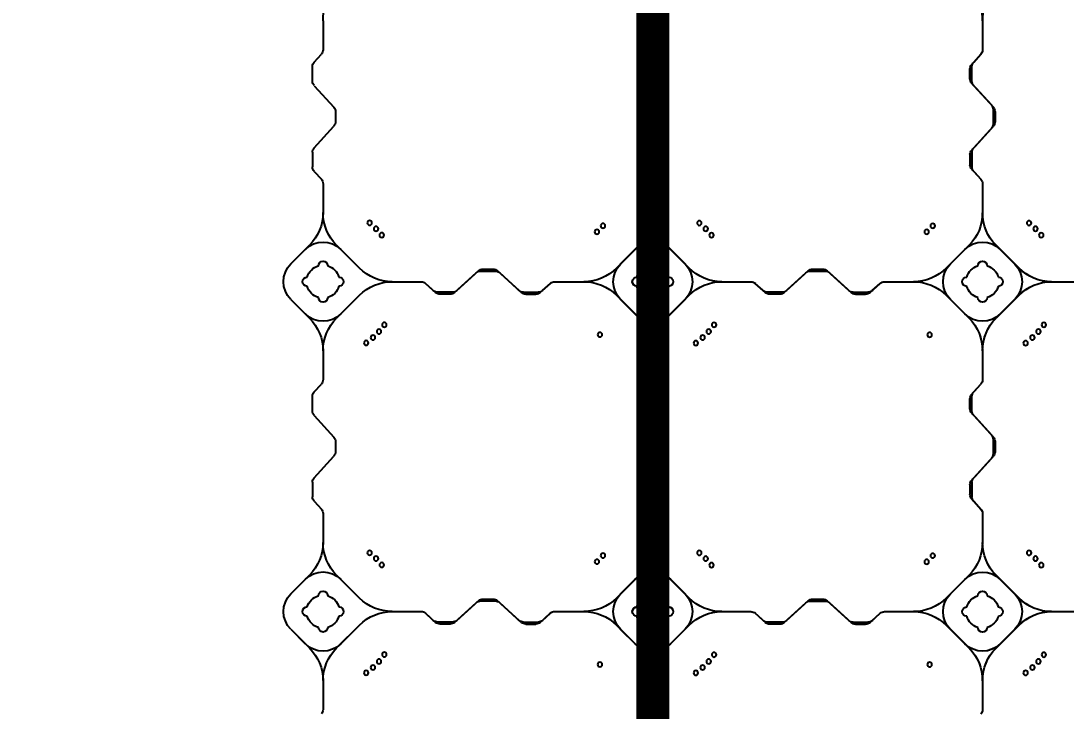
# Model space of a CAD drawing. Header units: millimetres. Extents: x -1612139 to -1260738, y 1141106 to 1536160.
# Drawn here: x -1324977 to -1323392, y 1265661 to 1266707 of the extents above; entities that cross this region are included whole.
import ezdxf

# ---------------------------------------------------------------- set-up
doc = ezdxf.new("R2010")
doc.units = ezdxf.units.MM
doc.header["$LTSCALE"] = 10
doc.layers.get('0').update_dxf_attribs({"linetype": 'CONTINUOUS'})
doc.layers.get('DEFPOINTS').update_dxf_attribs({"linetype": 'CONTINUOUS'})
doc.layers.add('W-FLOAT_BOWL浮筒', color=253, linetype='CONTINUOUS')
doc.styles.add('STANDARD_T3', font='simplex.shx', dxfattribs={"width": 0.7, "bigfont": 'gbcbig.shx'})
doc.dimstyles.new('W&&200', dxfattribs={"dimtxt": 700, "dimasz": 200, "dimexe": 500, "dimexo": 600, "dimgap": 200, "dimtad": 1, "dimdec": 0, "dimzin": 0, "dimdsep": 46, "dimtxsty": 'STANDARD_T3', "dimcen": 0.09, "dimclrd": 1, "dimclre": 1, "dimclrt": 7, "dimazin": 2, "dimtfac": 1, "dimtdec": 0, "dimtix": 1, "dimtmove": 2, "dimatfit": 3, "dimfxl": 100, "dimtolj": 1, "dimtzin": 0, "dimarcsym": 0})

# ---------------------------------------------------------------- blocks, each defined once
blk = doc.blocks.new('蓝色')
at = {"layer": 'W-FLOAT_BOWL浮筒', "color": 5}
for p, q in [((9006.3, -9894.9), (9006.3, -9851.1)), ((9506.3, -9894.9), (9506.3, -9850.9)), ((9506.3, -9894.9), (9506.3, -9851.1)), ((8957.5, -9972.8), (8985.8, -9944.5)), ((8957.5, -9972.7), (8979.4, -9950.8)), ((9061.6, -9979.1), (9026.8, -9944.4)), ((9033.2, -9950.8), (9061.5, -9979.1)), ((9451.1, -9979.1), (9485.8, -9944.4)), ((9479.5, -9950.8), (9451.2, -9979.1)), ((9457.5, -9972.8), (9485.8, -9944.5)), ((9457.5, -9972.7), (9479.4, -9950.8)), ((9561.6, -9979.1), (9526.8, -9944.4)), ((9555.2, -9972.8), (9526.8, -9944.5)), ((9533.2, -9950.8), (9555.2, -9972.7)), ((9533.2, -9950.8), (9561.5, -9979.1)), ((9177, -9983.2), (9161.8, -9997)), ((9202.5, -9983.6), (9180.2, -9983.6)), ((9199, -9980.6), (9183.7, -9980.6)), ((9205.7, -9983.2), (9238.5, -10013)), ((9307, -9983.2), (9274.2, -10013)), ((9310.2, -9983.6), (9332.5, -9983.6)), ((9313.7, -9980.6), (9329, -9980.6)), ((9335.7, -9983.2), (9350.9, -9997)), ((9110.9, -9999.6), (9155.1, -9999.6)), ((9110.9, -9999.6), (9154.9, -9999.6)), ((9173.5, -9986.2), (9161.6, -9997)), ((9209.2, -9986.2), (9242, -10016)), ((9303.5, -9986.2), (9270.7, -10016)), ((9339.2, -9986.2), (9351.1, -9997)), ((9357.6, -9999.6), (9401.6, -9999.6)), ((9357.8, -9999.6), (9401.6, -9999.6)), ((9610.9, -9999.6), (9655.1, -9999.6)), ((9610.9, -9999.6), (9654.9, -9999.6)), ((9245.2, -10015.6), (9267.5, -10015.6)), ((8979.4, -10048.4), (8957.5, -10026.5)), ((8957.5, -10026.5), (8985.8, -10054.8)), ((9026.8, -10054.9), (9061.6, -10020.1)), ((9033.2, -10048.4), (9061.5, -10020.1)), ((9248.7, -10018.6), (9264, -10018.6)), ((9485.8, -10054.9), (9451.1, -10020.1)), ((9479.5, -10048.4), (9451.2, -10020.1)), ((9479.4, -10048.4), (9457.5, -10026.5)), ((9457.5, -10026.5), (9485.8, -10054.8)), ((9526.8, -10054.9), (9561.6, -10020.1)), ((9555.2, -10026.5), (9526.8, -10054.8)), ((9533.2, -10048.4), (9561.5, -10020.1)), ((9555.2, -10026.5), (9533.2, -10048.4)), ((9006.3, -10148.2), (9006.3, -10104.2)), ((9506.3, -10148.4), (9506.3, -10104.2)), ((9506.3, -10148.2), (9506.3, -10104.2)), ((8992.9, -10166.8), (9003.7, -10154.9)), ((9489.9, -10170.3), (9503.7, -10155.1)), ((9492.9, -10166.8), (9503.7, -10154.9)), ((8990.3, -10195.8), (8990.3, -10173.5)), ((9490.3, -10195.8), (9490.3, -10173.5)), ((9487.3, -10192.3), (9487.3, -10177)), ((8992.9, -10202.5), (9022.7, -10235.3)), ((9489.9, -10199), (9519.7, -10231.8)), ((9492.9, -10202.5), (9522.7, -10235.3)), ((9025.3, -10257.3), (9025.3, -10242)), ((9522.3, -10260.8), (9522.3, -10238.5)), ((9525.3, -10257.3), (9525.3, -10242)), ((8992.9, -10296.8), (9022.7, -10264)), ((9489.9, -10300.3), (9519.7, -10267.5)), ((9492.9, -10296.8), (9522.7, -10264)), ((8990.3, -10303.5), (8990.3, -10325.8)), ((9487.3, -10307), (9487.3, -10322.3)), ((9490.3, -10303.5), (9490.3, -10325.8)), ((8992.9, -10332.5), (9003.7, -10344.4)), ((9489.9, -10329), (9503.7, -10344.2)), ((9492.9, -10332.5), (9503.7, -10344.4)), ((9006.3, -10394.9), (9006.3, -10351.1)), ((9506.3, -10394.9), (9506.3, -10350.9)), ((9506.3, -10394.9), (9506.3, -10351.1)), ((8957.5, -10472.8), (8985.8, -10444.5)), ((8957.5, -10472.7), (8979.4, -10450.8)), ((9061.6, -10479.1), (9026.8, -10444.4)), ((9033.2, -10450.8), (9061.5, -10479.1)), ((9451.1, -10479.1), (9485.8, -10444.4)), ((9479.5, -10450.8), (9451.2, -10479.1)), ((9457.5, -10472.8), (9485.8, -10444.5)), ((9457.5, -10472.7), (9479.4, -10450.8)), ((9561.6, -10479.1), (9526.8, -10444.4)), ((9555.2, -10472.8), (9526.8, -10444.5)), ((9533.2, -10450.8), (9555.2, -10472.7)), ((9533.2, -10450.8), (9561.5, -10479.1)), ((9173.5, -10486.2), (9161.6, -10497)), ((9177, -10483.2), (9161.8, -10497)), ((9202.5, -10483.6), (9180.2, -10483.6)), ((9199, -10480.6), (9183.7, -10480.6)), ((9205.7, -10483.2), (9238.5, -10513)), ((9209.2, -10486.2), (9242, -10516)), ((9303.5, -10486.2), (9270.7, -10516)), ((9307, -10483.2), (9274.2, -10513)), ((9310.2, -10483.6), (9332.5, -10483.6)), ((9313.7, -10480.6), (9329, -10480.6)), ((9335.7, -10483.2), (9350.9, -10497)), ((9339.2, -10486.2), (9351.1, -10497)), ((9110.9, -10499.6), (9155.1, -10499.6)), ((9110.9, -10499.6), (9154.9, -10499.6)), ((9357.6, -10499.6), (9401.6, -10499.6)), ((9357.8, -10499.6), (9401.6, -10499.6)), ((9610.9, -10499.6), (9655.1, -10499.6)), ((9610.9, -10499.6), (9654.9, -10499.6)), ((9026.8, -10554.9), (9061.6, -10520.1)), ((9033.2, -10548.4), (9061.5, -10520.1)), ((9245.2, -10515.6), (9267.5, -10515.6)), ((9248.7, -10518.6), (9264, -10518.6)), ((9485.8, -10554.9), (9451.1, -10520.1)), ((9479.5, -10548.4), (9451.2, -10520.1)), ((9526.8, -10554.9), (9561.6, -10520.1)), ((9533.2, -10548.4), (9561.5, -10520.1)), ((8979.4, -10548.4), (8957.5, -10526.5)), ((8957.5, -10526.5), (8985.8, -10554.8)), ((9479.4, -10548.4), (9457.5, -10526.5)), ((9457.5, -10526.5), (9485.8, -10554.8)), ((9555.2, -10526.5), (9526.8, -10554.8)), ((9555.2, -10526.5), (9533.2, -10548.4)), ((9006.3, -10648.2), (9006.3, -10604.2)), ((9506.3, -10648.4), (9506.3, -10604.2)), ((9506.3, -10648.2), (9506.3, -10604.2)), ((8992.9, -10666.8), (9003.7, -10654.9)), ((9489.9, -10670.3), (9503.7, -10655.1)), ((9492.9, -10666.8), (9503.7, -10654.9)), ((8990.3, -10695.8), (8990.3, -10673.5)), ((9487.3, -10692.3), (9487.3, -10677)), ((9490.3, -10695.8), (9490.3, -10673.5)), ((8992.9, -10702.5), (9022.7, -10735.3)), ((9489.9, -10699), (9519.7, -10731.8)), ((9492.9, -10702.5), (9522.7, -10735.3)), ((9025.3, -10757.3), (9025.3, -10742)), ((9522.3, -10760.8), (9522.3, -10738.5)), ((9525.3, -10757.3), (9525.3, -10742)), ((8992.9, -10796.8), (9022.7, -10764)), ((9489.9, -10800.3), (9519.7, -10767.5)), ((9492.9, -10796.8), (9522.7, -10764)), ((8990.3, -10803.5), (8990.3, -10825.8)), ((9487.3, -10807), (9487.3, -10822.3)), ((9490.3, -10803.5), (9490.3, -10825.8)), ((8992.9, -10832.5), (9003.7, -10844.4)), ((9489.9, -10829), (9503.7, -10844.2)), ((9492.9, -10832.5), (9503.7, -10844.4)), ((9006.3, -10894.9), (9006.3, -10851.1)), ((9506.3, -10894.9), (9506.3, -10850.9)), ((9506.3, -10894.9), (9506.3, -10851.1))]:
    blk.add_line(p, q, dxfattribs=at)
for centre in [(9071.6, -9906.7), (9571.6, -9906.7), (9081.9, -9914.9), (9091.1, -9924.1), (9426, -9919.3), (9581.9, -9914.9), (9591.1, -9924.1), (9099.2, -9934.3), (9599.2, -9934.3), (9086.6, -10079.9), (9095.3, -10070.2), (9421.6, -10075.2), (9586.6, -10079.9), (9595.3, -10070.2), (9076.9, -10088.6), (9430.8, -10084.4), (9576.9, -10088.6), (9071.6, -10406.7), (9081.9, -10414.9), (9571.6, -10406.7), (9581.9, -10414.9), (9091.1, -10424.1), (9426, -10419.3), (9591.1, -10424.1), (9099.2, -10434.3), (9599.2, -10434.3), (9095.3, -10570.2), (9595.3, -10570.2), (9076.9, -10588.6), (9086.6, -10579.9), (9421.6, -10575.2), (9430.8, -10584.4), (9576.9, -10588.6), (9586.6, -10579.9)]:
    blk.add_circle(centre, 3.5, dxfattribs=at)
for centre, radius, start, end in [((8996.3, -9851.1), 10, 0, 42.2737), ((9496.3, -9850.9), 10, 0, 42.2737), ((9496.3, -9851.1), 10, 0, 42.2737), ((8936.3, -9895), 70, 315, 0), ((9076.3, -9894.9), 70, 180, 225), ((9436.3, -9894.9), 70, 315, 0), ((9436.3, -9895), 70, 315, 0), ((9576.3, -9894.9), 70, 180, 225), ((9576.3, -9895), 70, 180, 225), ((9006.3, -9977.7), 38, 45, 135), ((9506.3, -9977.7), 38, 45, 135), ((9506.4, -9977.7), 38, 45, 135), ((8984.4, -9999.6), 38, 135, 225), ((8984.4, -9999.7), 38, 135, 225), ((9006.3, -9999.6), 25, 106.2602, 163.7398), ((9006.3, -9999.6), 25, 106.2602, 163.7398), ((9006.3, -9975.6), 7, 0, 180), ((9006.3, -9975.6), 7, 0, 180), ((9006.3, -9999.6), 25, 16.2602, 73.7398), ((9006.3, -9999.6), 25, 16.2602, 73.7398), ((9111, -9929.6), 70, 225, 270), ((9111.1, -9929.6), 70, 225, 270), ((9180.2, -9993.6), 10, 90, 132.2737), ((9183.7, -9990.6), 10, 90, 132.2737), ((9199, -9990.6), 10, 47.7263, 90), ((9202.5, -9993.6), 10, 47.7263, 90), ((9310.2, -9993.6), 10, 90, 132.2737), ((9313.7, -9990.6), 10, 90, 132.2737), ((9329, -9990.6), 10, 47.7263, 90), ((9332.5, -9993.6), 10, 47.7263, 90), ((9401.6, -9929.6), 70, 270, 315), ((9401.7, -9929.6), 70, 270, 315), ((9484.4, -9999.6), 38, 135, 225), ((9484.4, -9999.7), 38, 135, 225), ((9506.3, -9999.6), 25, 106.2602, 163.7398), ((9506.3, -9999.6), 25, 106.2602, 163.7398), ((9506.3, -9999.6), 25, 106.2602, 163.7398), ((9506.3, -9999.6), 25, 106.2602, 163.7398), ((9506.3, -9975.6), 7, 0, 180), ((9506.3, -9975.6), 7, 0, 180), ((9506.3, -9975.6), 7, 0, 180), ((9506.3, -9975.6), 7, 0, 180), ((9506.3, -9999.6), 25, 16.2602, 73.7398), ((9506.3, -9999.6), 25, 16.2602, 73.7398), ((9506.3, -9999.6), 25, 16.2602, 73.7398), ((9506.3, -9999.6), 25, 16.2602, 73.7398), ((9528.3, -9999.6), 38, 315, 45), ((9528.3, -9999.7), 38, 315, 45), ((9611, -9929.6), 70, 225, 270), ((9611.1, -9929.6), 70, 225, 270), ((8982.3, -9999.6), 7, 90, 270), ((8982.3, -9999.6), 7, 90, 270), ((9030.3, -9999.6), 7, 270, 90), ((9030.3, -9999.6), 7, 270, 90), ((9111, -10069.6), 70, 90, 135), ((9111.1, -10069.6), 70, 90, 135), ((9154.9, -9989.6), 10, 270, 312.2737), ((9155.1, -9989.6), 10, 270, 312.2737), ((9357.6, -9989.6), 10, 227.7263, 270), ((9357.8, -9989.6), 10, 227.7263, 270), ((9401.6, -10069.6), 70, 45, 90), ((9401.7, -10069.6), 70, 45, 90), ((9482.3, -9999.6), 7, 90, 270), ((9482.3, -9999.6), 7, 90, 270), ((9482.3, -9999.6), 7, 90, 270), ((9482.3, -9999.6), 7, 90, 270), ((9530.3, -9999.6), 7, 270, 90), ((9530.3, -9999.6), 7, 270, 90), ((9530.3, -9999.6), 7, 270, 90), ((9530.3, -9999.6), 7, 270, 90), ((9611, -10069.6), 70, 90, 135), ((9611.1, -10069.6), 70, 90, 135), ((9006.3, -9999.6), 25, 196.2602, 253.7398), ((9006.3, -9999.6), 25, 196.2602, 253.7398), ((9006.3, -9999.6), 25, 286.2602, 343.7398), ((9006.3, -9999.6), 25, 286.2602, 343.7398), ((9245.2, -10005.6), 10, 227.7263, 270), ((9267.5, -10005.6), 10, 270, 312.2737), ((9506.3, -9999.6), 25, 196.2602, 253.7398), ((9506.3, -9999.6), 25, 196.2602, 253.7398), ((9506.3, -9999.6), 25, 196.2602, 253.7398), ((9506.3, -9999.6), 25, 196.2602, 253.7398), ((9506.3, -9999.6), 25, 286.2602, 343.7398), ((9506.3, -9999.6), 25, 286.2602, 343.7398), ((9506.3, -9999.6), 25, 286.2602, 343.7398), ((9506.3, -9999.6), 25, 286.2602, 343.7398), ((9006.3, -10023.6), 7, 180, 0), ((9006.3, -10023.6), 7, 180, 0), ((9248.7, -10008.6), 10, 227.7263, 270), ((9264, -10008.6), 10, 270, 312.2737), ((9506.3, -10023.6), 7, 180, 0), ((9506.3, -10023.6), 7, 180, 0), ((9506.3, -10023.6), 7, 180, 0), ((9506.3, -10023.6), 7, 180, 0), ((9006.3, -10021.6), 38, 225, 315), ((8936.3, -10104.3), 70, 0, 45), ((9076.3, -10104.3), 70, 135, 180), ((9506.3, -10021.6), 38, 225, 315), ((9506.4, -10021.6), 38, 225, 315), ((9436.3, -10104.3), 70, 0, 45), ((9436.3, -10104.3), 70, 0, 45), ((9576.3, -10104.3), 70, 135, 180), ((9576.3, -10104.3), 70, 135, 180), ((8996.3, -10148.2), 10, 317.7263, 0), ((9496.3, -10148.2), 10, 317.7263, 0), ((9496.3, -10148.4), 10, 317.7263, 0), ((9000.3, -10173.5), 10, 137.7263, 180), ((9497.3, -10177), 10, 137.7263, 180), ((9500.3, -10173.5), 10, 137.7263, 180), ((9000.3, -10195.8), 10, 180, 222.2737), ((9497.3, -10192.3), 10, 180, 222.2737), ((9500.3, -10195.8), 10, 180, 222.2737), ((9015.3, -10242), 10, 0, 42.2737), ((9512.3, -10238.5), 10, 0, 42.2737), ((9515.3, -10242), 10, 0, 42.2737), ((9015.3, -10257.3), 10, 317.7263, 0), ((9512.3, -10260.8), 10, 317.7263, 0), ((9515.3, -10257.3), 10, 317.7263, 0), ((9000.3, -10303.5), 10, 137.7263, 180), ((9497.3, -10307), 10, 137.7263, 180), ((9500.3, -10303.5), 10, 137.7263, 180), ((9000.3, -10325.8), 10, 180, 222.2737), ((9497.3, -10322.3), 10, 180, 222.2737), ((9500.3, -10325.8), 10, 180, 222.2737), ((8996.3, -10351.1), 10, 0, 42.2737), ((9496.3, -10350.9), 10, 0, 42.2737), ((9496.3, -10351.1), 10, 0, 42.2737), ((8936.3, -10395), 70, 315, 0), ((9076.3, -10394.9), 70, 180, 225), ((9436.3, -10394.9), 70, 315, 0), ((9436.3, -10395), 70, 315, 0), ((9576.3, -10394.9), 70, 180, 225), ((9576.3, -10395), 70, 180, 225), ((9006.3, -10477.7), 38, 45, 135), ((9506.3, -10477.7), 38, 45, 135), ((9506.4, -10477.7), 38, 45, 135), ((8984.4, -10499.6), 38, 135, 225), ((8984.4, -10499.7), 38, 135, 225), ((9006.3, -10475.6), 7, 0, 180), ((9006.3, -10475.6), 7, 0, 180), ((9484.4, -10499.6), 38, 135, 225), ((9484.4, -10499.7), 38, 135, 225), ((9506.3, -10475.6), 7, 0, 180), ((9506.3, -10475.6), 7, 0, 180), ((9506.3, -10475.6), 7, 0, 180), ((9506.3, -10475.6), 7, 0, 180), ((9528.3, -10499.6), 38, 315, 45), ((9528.3, -10499.7), 38, 315, 45), ((9006.3, -10499.6), 25, 106.2602, 163.7398), ((9006.3, -10499.6), 25, 106.2602, 163.7398), ((9006.3, -10499.6), 25, 16.2602, 73.7398), ((9006.3, -10499.6), 25, 16.2602, 73.7398), ((9111, -10429.6), 70, 225, 270), ((9111.1, -10429.6), 70, 225, 270), ((9180.2, -10493.6), 10, 90, 132.2737), ((9183.7, -10490.6), 10, 90, 132.2737), ((9199, -10490.6), 10, 47.7263, 90), ((9202.5, -10493.6), 10, 47.7263, 90), ((9310.2, -10493.6), 10, 90, 132.2737), ((9313.7, -10490.6), 10, 90, 132.2737), ((9329, -10490.6), 10, 47.7263, 90), ((9332.5, -10493.6), 10, 47.7263, 90), ((9401.6, -10429.6), 70, 270, 315), ((9401.7, -10429.6), 70, 270, 315), ((9506.3, -10499.6), 25, 106.2602, 163.7398), ((9506.3, -10499.6), 25, 106.2602, 163.7398), ((9506.3, -10499.6), 25, 106.2602, 163.7398), ((9506.3, -10499.6), 25, 106.2602, 163.7398), ((9506.3, -10499.6), 25, 16.2602, 73.7398), ((9506.3, -10499.6), 25, 16.2602, 73.7398), ((9506.3, -10499.6), 25, 16.2602, 73.7398), ((9506.3, -10499.6), 25, 16.2602, 73.7398), ((9611, -10429.6), 70, 225, 270), ((9611.1, -10429.6), 70, 225, 270), ((8982.3, -10499.6), 7, 90, 270), ((8982.3, -10499.6), 7, 90, 270), ((9006.3, -10499.6), 25, 196.2602, 253.7398), ((9006.3, -10499.6), 25, 196.2602, 253.7398), ((9006.3, -10499.6), 25, 286.2602, 343.7398), ((9006.3, -10499.6), 25, 286.2602, 343.7398), ((9030.3, -10499.6), 7, 270, 90), ((9030.3, -10499.6), 7, 270, 90), ((9111, -10569.6), 70, 90, 135), ((9111.1, -10569.6), 70, 90, 135), ((9154.9, -10489.6), 10, 270, 312.2737), ((9155.1, -10489.6), 10, 270, 312.2737), ((9357.6, -10489.6), 10, 227.7263, 270), ((9357.8, -10489.6), 10, 227.7263, 270), ((9401.6, -10569.6), 70, 45, 90), ((9401.7, -10569.6), 70, 45, 90), ((9482.3, -10499.6), 7, 90, 270), ((9482.3, -10499.6), 7, 90, 270), ((9482.3, -10499.6), 7, 90, 270), ((9482.3, -10499.6), 7, 90, 270), ((9506.3, -10499.6), 25, 196.2602, 253.7398), ((9506.3, -10499.6), 25, 196.2602, 253.7398), ((9506.3, -10499.6), 25, 196.2602, 253.7398), ((9506.3, -10499.6), 25, 196.2602, 253.7398), ((9506.3, -10499.6), 25, 286.2602, 343.7398), ((9506.3, -10499.6), 25, 286.2602, 343.7398), ((9506.3, -10499.6), 25, 286.2602, 343.7398), ((9506.3, -10499.6), 25, 286.2602, 343.7398), ((9530.3, -10499.6), 7, 270, 90), ((9530.3, -10499.6), 7, 270, 90), ((9530.3, -10499.6), 7, 270, 90), ((9530.3, -10499.6), 7, 270, 90), ((9611, -10569.6), 70, 90, 135), ((9611.1, -10569.6), 70, 90, 135), ((9245.2, -10505.6), 10, 227.7263, 270), ((9248.7, -10508.6), 10, 227.7263, 270), ((9264, -10508.6), 10, 270, 312.2737), ((9267.5, -10505.6), 10, 270, 312.2737), ((9006.3, -10523.6), 7, 180, 0), ((9006.3, -10523.6), 7, 180, 0), ((9506.3, -10523.6), 7, 180, 0), ((9506.3, -10523.6), 7, 180, 0), ((9506.3, -10523.6), 7, 180, 0), ((9506.3, -10523.6), 7, 180, 0), ((9006.3, -10521.6), 38, 225, 315), ((9506.3, -10521.6), 38, 225, 315), ((9506.4, -10521.6), 38, 225, 315), ((8936.3, -10604.3), 70, 0, 45), ((9076.3, -10604.3), 70, 135, 180), ((9436.3, -10604.3), 70, 0, 45), ((9436.3, -10604.3), 70, 0, 45), ((9576.3, -10604.3), 70, 135, 180), ((9576.3, -10604.3), 70, 135, 180), ((8996.3, -10648.2), 10, 317.7263, 0), ((9496.3, -10648.2), 10, 317.7263, 0), ((9496.3, -10648.4), 10, 317.7263, 0), ((9000.3, -10673.5), 10, 137.7263, 180), ((9497.3, -10677), 10, 137.7263, 180), ((9500.3, -10673.5), 10, 137.7263, 180), ((9000.3, -10695.8), 10, 180, 222.2737), ((9497.3, -10692.3), 10, 180, 222.2737), ((9500.3, -10695.8), 10, 180, 222.2737), ((9015.3, -10742), 10, 0, 42.2737), ((9512.3, -10738.5), 10, 0, 42.2737), ((9515.3, -10742), 10, 0, 42.2737), ((9015.3, -10757.3), 10, 317.7263, 0), ((9515.3, -10757.3), 10, 317.7263, 0), ((9512.3, -10760.8), 10, 317.7263, 0), ((9000.3, -10803.5), 10, 137.7263, 180), ((9497.3, -10807), 10, 137.7263, 180), ((9500.3, -10803.5), 10, 137.7263, 180), ((9497.3, -10822.3), 10, 180, 222.2737), ((9000.3, -10825.8), 10, 180, 222.2737), ((9500.3, -10825.8), 10, 180, 222.2737), ((8996.3, -10851.1), 10, 0, 42.2737), ((9496.3, -10850.9), 10, 0, 42.2737), ((9496.3, -10851.1), 10, 0, 42.2737), ((9076.3, -10894.9), 70, 180, 225), ((9436.3, -10894.9), 70, 315, 0), ((9576.3, -10894.9), 70, 180, 225)]:
    blk.add_arc(centre, radius, start, end, dxfattribs=at)
blk = doc.blocks.new('橙色')
at = {"layer": 'W-FLOAT_BOWL浮筒', "color": 30}
for p, q in [((9000, -9395.3), (9000, -9351.5)), ((9500, -9395.3), (9500, -9351.3)), ((8951.2, -9473.2), (8979.5, -9444.8)), ((9055.2, -9479.5), (9020.5, -9444.8)), ((9444.8, -9479.5), (9479.5, -9444.8)), ((9548.8, -9473.2), (9520.5, -9444.8)), ((8951.2, -9473.1), (8973.1, -9451.2)), ((9026.8, -9451.2), (9055.2, -9479.5)), ((9473.2, -9451.2), (9444.8, -9479.5)), ((9526.9, -9451.2), (9548.8, -9473.1)), ((9167.1, -9486.6), (9155.3, -9497.4)), ((9170.6, -9483.6), (9155.5, -9497.4)), ((9196.1, -9484), (9173.9, -9484)), ((9192.6, -9481), (9177.4, -9481)), ((9199.4, -9483.6), (9232.1, -9513.4)), ((9202.9, -9486.6), (9235.6, -9516.4)), ((9297.1, -9486.6), (9264.4, -9516.4)), ((9300.6, -9483.6), (9267.9, -9513.4)), ((9303.9, -9484), (9326.1, -9484)), ((9307.4, -9481), (9322.6, -9481)), ((9329.4, -9483.6), (9344.5, -9497.4)), ((9332.9, -9486.6), (9344.7, -9497.4)), ((9104.6, -9500), (9148.7, -9500)), ((9104.6, -9500), (9148.5, -9500)), ((9351.3, -9500), (9395.3, -9500)), ((9351.5, -9500), (9395.3, -9500)), ((9020.5, -9555.2), (9055.2, -9520.5)), ((9026.8, -9548.8), (9055.2, -9520.5)), ((9238.9, -9516), (9261.1, -9516)), ((9242.4, -9519), (9257.6, -9519)), ((9473.2, -9548.8), (9444.8, -9520.5)), ((9479.5, -9555.2), (9444.8, -9520.5)), ((8951.2, -9526.8), (8979.5, -9555.2)), ((8973.1, -9548.8), (8951.2, -9526.9)), ((9548.8, -9526.8), (9520.5, -9555.2)), ((9548.8, -9526.9), (9526.9, -9548.8)), ((9000, -9648.5), (9000, -9604.6)), ((9500, -9648.7), (9500, -9604.6)), ((8986.6, -9667.1), (8997.4, -9655.3)), ((9483.6, -9670.6), (9497.4, -9655.5)), ((8984, -9696.1), (8984, -9673.9)), ((9481, -9692.6), (9481, -9677.4)), ((8986.6, -9702.9), (9016.4, -9735.6)), ((9483.6, -9699.4), (9513.4, -9732.1)), ((9019, -9757.6), (9019, -9742.4)), ((9516, -9761.1), (9516, -9738.9)), ((8986.6, -9797.1), (9016.4, -9764.4)), ((9483.6, -9800.6), (9513.4, -9767.9)), ((8984, -9803.9), (8984, -9826.1)), ((9481, -9807.4), (9481, -9822.6)), ((8986.6, -9832.9), (8997.4, -9844.7)), ((9483.6, -9829.4), (9497.4, -9844.5)), ((9000, -9895.3), (9000, -9851.5)), ((9500, -9895.3), (9500, -9851.3)), ((8951.2, -9973.2), (8979.5, -9944.8)), ((8951.2, -9973.1), (8973.1, -9951.2)), ((9055.2, -9979.5), (9020.5, -9944.8)), ((9026.8, -9951.2), (9055.2, -9979.5)), ((9444.8, -9979.5), (9479.5, -9944.8)), ((9473.2, -9951.2), (9444.8, -9979.5)), ((9548.8, -9973.2), (9520.5, -9944.8)), ((9526.9, -9951.2), (9548.8, -9973.1)), ((9170.6, -9983.6), (9155.5, -9997.4)), ((9196.1, -9984), (9173.9, -9984)), ((9192.6, -9981), (9177.4, -9981)), ((9199.4, -9983.6), (9232.1, -10013.4)), ((9300.6, -9983.6), (9267.9, -10013.4)), ((9303.9, -9984), (9326.1, -9984)), ((9307.4, -9981), (9322.6, -9981)), ((9329.4, -9983.6), (9344.5, -9997.4)), ((9167.1, -9986.6), (9155.3, -9997.4)), ((9202.9, -9986.6), (9235.6, -10016.4)), ((9297.1, -9986.6), (9264.4, -10016.4)), ((9332.9, -9986.6), (9344.7, -9997.4)), ((9104.6, -10000), (9148.7, -10000)), ((9104.6, -10000), (9148.5, -10000)), ((9351.3, -10000), (9395.3, -10000)), ((9351.5, -10000), (9395.3, -10000)), ((8951.2, -10026.8), (8979.5, -10055.2)), ((8973.1, -10048.8), (8951.2, -10026.9)), ((9020.5, -10055.2), (9055.2, -10020.5)), ((9026.8, -10048.8), (9055.2, -10020.5)), ((9238.9, -10016), (9261.1, -10016)), ((9242.4, -10019), (9257.6, -10019)), ((9473.2, -10048.8), (9444.8, -10020.5)), ((9479.5, -10055.2), (9444.8, -10020.5)), ((9548.8, -10026.8), (9520.5, -10055.2)), ((9548.8, -10026.9), (9526.9, -10048.8)), ((9000, -10148.5), (9000, -10104.6)), ((9500, -10148.7), (9500, -10104.6)), ((8986.6, -10167.1), (8997.4, -10155.3)), ((9483.6, -10170.6), (9497.4, -10155.5)), ((8984, -10196.1), (8984, -10173.9)), ((9481, -10192.6), (9481, -10177.4)), ((8986.6, -10202.9), (9016.4, -10235.6)), ((9483.6, -10199.4), (9513.4, -10232.1)), ((9019, -10257.6), (9019, -10242.4)), ((9516, -10261.1), (9516, -10238.9)), ((8986.6, -10297.1), (9016.4, -10264.4)), ((9483.6, -10300.6), (9513.4, -10267.9)), ((8984, -10303.9), (8984, -10326.1)), ((9481, -10307.4), (9481, -10322.6)), ((9483.6, -10329.4), (9497.4, -10344.5)), ((8986.6, -10332.9), (8997.4, -10344.7)), ((9000, -10395.3), (9000, -10351.5)), ((9500, -10395.3), (9500, -10351.3))]:
    blk.add_line(p, q, dxfattribs=at)
for centre in [(9065.3, -9407.1), (9075.6, -9415.2), (9084.8, -9424.4), (9419.7, -9419.7), (9092.9, -9434.7), (9089, -9570.6), (9070.6, -9589), (9080.3, -9580.3), (9415.2, -9575.6), (9424.4, -9584.8), (9065.3, -9907.1), (9075.6, -9915.2), (9419.7, -9919.7), (9084.8, -9924.4), (9092.9, -9934.7), (9080.3, -10080.3), (9089, -10070.6), (9415.2, -10075.6), (9070.6, -10089), (9424.4, -10084.8)]:
    blk.add_circle(centre, 3.5, dxfattribs=at)
for centre, radius, start, end in [((8990, -9351.5), 10, 0, 42.2737), ((9490, -9351.3), 10, 0, 42.2737), ((8930, -9395.3), 70, 315, 0), ((9070, -9395.3), 70, 180, 225), ((9430, -9395.3), 70, 315, 0), ((9570, -9395.3), 70, 180, 225), ((9000, -9478), 38, 45, 135), ((9500, -9478), 38, 45, 135), ((8978, -9500), 38, 135, 225), ((8978, -9500), 38, 135, 225), ((9000, -9500), 25, 106.2602, 163.7398), ((9000, -9500), 25, 106.2602, 163.7398), ((9000, -9476), 7, 0, 180), ((9000, -9476), 7, 0, 180), ((9000, -9500), 25, 16.2602, 73.7398), ((9000, -9500), 25, 16.2602, 73.7398), ((9500, -9500), 25, 106.2602, 163.7398), ((9500, -9500), 25, 106.2602, 163.7398), ((9500, -9476), 7, 0, 180), ((9500, -9476), 7, 0, 180), ((9500, -9500), 25, 16.2602, 73.7398), ((9500, -9500), 25, 16.2602, 73.7398), ((9522, -9500), 38, 315, 45), ((9522, -9500), 38, 315, 45), ((9104.7, -9430), 70, 225, 270), ((9104.7, -9430), 70, 225, 270), ((9173.9, -9494), 10, 90, 132.2737), ((9177.4, -9491), 10, 90, 132.2737), ((9192.6, -9491), 10, 47.7263, 90), ((9196.1, -9494), 10, 47.7263, 90), ((9303.9, -9494), 10, 90, 132.2737), ((9307.4, -9491), 10, 90, 132.2737), ((9322.6, -9491), 10, 47.7263, 90), ((9326.1, -9494), 10, 47.7263, 90), ((9395.3, -9430), 70, 270, 315), ((9395.3, -9430), 70, 270, 315), ((8976, -9500), 7, 90, 270), ((8976, -9500), 7, 90, 270), ((9000, -9500), 25, 196.2602, 253.7398), ((9000, -9500), 25, 196.2602, 253.7398), ((9000, -9500), 25, 286.2602, 343.7398), ((9000, -9500), 25, 286.2602, 343.7398), ((9024, -9500), 7, 270, 90), ((9024, -9500), 7, 270, 90), ((9104.7, -9570), 70, 90, 135), ((9104.7, -9570), 70, 90, 135), ((9148.5, -9490), 10, 270, 312.2737), ((9148.7, -9490), 10, 270, 312.2737), ((9351.3, -9490), 10, 227.7263, 270), ((9351.5, -9490), 10, 227.7263, 270), ((9395.3, -9570), 70, 45, 90), ((9395.3, -9570), 70, 45, 90), ((9476, -9500), 7, 90, 270), ((9476, -9500), 7, 90, 270), ((9500, -9500), 25, 196.2602, 253.7398), ((9500, -9500), 25, 196.2602, 253.7398), ((9500, -9500), 25, 286.2602, 343.7398), ((9500, -9500), 25, 286.2602, 343.7398), ((9524, -9500), 7, 270, 90), ((9524, -9500), 7, 270, 90), ((9000, -9524), 7, 180, 0), ((9000, -9524), 7, 180, 0), ((9238.9, -9506), 10, 227.7263, 270), ((9242.4, -9509), 10, 227.7263, 270), ((9257.6, -9509), 10, 270, 312.2737), ((9261.1, -9506), 10, 270, 312.2737), ((9500, -9524), 7, 180, 0), ((9500, -9524), 7, 180, 0), ((9000, -9522), 38, 225, 315), ((8930, -9604.7), 70, 0, 45), ((9070, -9604.7), 70, 135, 180), ((9500, -9522), 38, 225, 315), ((9430, -9604.7), 70, 0, 45), ((9570, -9604.7), 70, 135, 180), ((8990, -9648.5), 10, 317.7263, 0), ((9490, -9648.7), 10, 317.7263, 0), ((8994, -9673.9), 10, 137.7263, 180), ((9491, -9677.4), 10, 137.7263, 180), ((8994, -9696.1), 10, 180, 222.2737), ((9491, -9692.6), 10, 180, 222.2737), ((9009, -9742.4), 10, 0, 42.2737), ((9506, -9738.9), 10, 0, 42.2737), ((9009, -9757.6), 10, 317.7263, 0), ((9506, -9761.1), 10, 317.7263, 0), ((8994, -9803.9), 10, 137.7263, 180), ((9491, -9807.4), 10, 137.7263, 180), ((9491, -9822.6), 10, 180, 222.2737), ((8994, -9826.1), 10, 180, 222.2737), ((8990, -9851.5), 10, 0, 42.2737), ((9490, -9851.3), 10, 0, 42.2737), ((8930, -9895.3), 70, 315, 0), ((9070, -9895.3), 70, 180, 225), ((9430, -9895.3), 70, 315, 0), ((9570, -9895.3), 70, 180, 225), ((9000, -9978), 38, 45, 135), ((9500, -9978), 38, 45, 135), ((8978, -10000), 38, 135, 225), ((8978, -10000), 38, 135, 225), ((9000, -10000), 25, 106.2602, 163.7398), ((9000, -10000), 25, 106.2602, 163.7398), ((9000, -9976), 7, 0, 180), ((9000, -9976), 7, 0, 180), ((9000, -10000), 25, 16.2602, 73.7398), ((9000, -10000), 25, 16.2602, 73.7398), ((9104.7, -9930), 70, 225, 270), ((9104.7, -9930), 70, 225, 270), ((9173.9, -9994), 10, 90, 132.2737), ((9177.4, -9991), 10, 90, 132.2737), ((9192.6, -9991), 10, 47.7263, 90), ((9196.1, -9994), 10, 47.7263, 90), ((9303.9, -9994), 10, 90, 132.2737), ((9307.4, -9991), 10, 90, 132.2737), ((9322.6, -9991), 10, 47.7263, 90), ((9326.1, -9994), 10, 47.7263, 90), ((9395.3, -9930), 70, 270, 315), ((9395.3, -9930), 70, 270, 315), ((9500, -10000), 25, 106.2602, 163.7398), ((9500, -10000), 25, 106.2602, 163.7398), ((9500, -9976), 7, 0, 180), ((9500, -9976), 7, 0, 180), ((9500, -10000), 25, 16.2602, 73.7398), ((9500, -10000), 25, 16.2602, 73.7398), ((9522, -10000), 38, 315, 45), ((9522, -10000), 38, 315, 45), ((8976, -10000), 7, 90, 270), ((8976, -10000), 7, 90, 270), ((9024, -10000), 7, 270, 90), ((9024, -10000), 7, 270, 90), ((9148.5, -9990), 10, 270, 312.2737), ((9148.7, -9990), 10, 270, 312.2737), ((9351.3, -9990), 10, 227.7263, 270), ((9351.5, -9990), 10, 227.7263, 270), ((9476, -10000), 7, 90, 270), ((9476, -10000), 7, 90, 270), ((9524, -10000), 7, 270, 90), ((9524, -10000), 7, 270, 90), ((9000, -10000), 25, 196.2602, 253.7398), ((9000, -10000), 25, 196.2602, 253.7398), ((9000, -10000), 25, 286.2602, 343.7398), ((9000, -10000), 25, 286.2602, 343.7398), ((9104.7, -10070), 70, 90, 135), ((9104.7, -10070), 70, 90, 135), ((9238.9, -10006), 10, 227.7263, 270), ((9261.1, -10006), 10, 270, 312.2737), ((9395.3, -10070), 70, 45, 90), ((9395.3, -10070), 70, 45, 90), ((9500, -10000), 25, 196.2602, 253.7398), ((9500, -10000), 25, 196.2602, 253.7398), ((9500, -10000), 25, 286.2602, 343.7398), ((9500, -10000), 25, 286.2602, 343.7398), ((9000, -10024), 7, 180, 0), ((9000, -10024), 7, 180, 0), ((9242.4, -10009), 10, 227.7263, 270), ((9257.6, -10009), 10, 270, 312.2737), ((9500, -10024), 7, 180, 0), ((9500, -10024), 7, 180, 0), ((9000, -10022), 38, 225, 315), ((8930, -10104.7), 70, 0, 45), ((9070, -10104.7), 70, 135, 180), ((9500, -10022), 38, 225, 315), ((9430, -10104.7), 70, 0, 45), ((9570, -10104.7), 70, 135, 180), ((8990, -10148.5), 10, 317.7263, 0), ((9490, -10148.7), 10, 317.7263, 0), ((8994, -10173.9), 10, 137.7263, 180), ((9491, -10177.4), 10, 137.7263, 180), ((8994, -10196.1), 10, 180, 222.2737), ((9491, -10192.6), 10, 180, 222.2737), ((9009, -10242.4), 10, 0, 42.2737), ((9506, -10238.9), 10, 0, 42.2737), ((9009, -10257.6), 10, 317.7263, 0), ((9506, -10261.1), 10, 317.7263, 0), ((8994, -10303.9), 10, 137.7263, 180), ((9491, -10307.4), 10, 137.7263, 180), ((8994, -10326.1), 10, 180, 222.2737), ((9491, -10322.6), 10, 180, 222.2737), ((8990, -10351.5), 10, 0, 42.2737), ((9490, -10351.3), 10, 0, 42.2737), ((9070, -10395.3), 70, 180, 225), ((9430, -10395.3), 70, 315, 0)]:
    blk.add_arc(centre, radius, start, end, dxfattribs=at)
blk = doc.blocks.new('*D193')
at = {"color": 1, "lineweight": -2, "transparency": 16777216}
for p, q in [((-1333518.8, 1269731.8), (-1333518.8, 1270331.8)), ((-1324518.8, 1269731.8), (-1324518.8, 1270331.8)), ((-1324718.8, 1269831.8), (-1333318.8, 1269831.8))]:
    blk.add_line(p, q, dxfattribs=at)
at = {"color": 1, "transparency": 16777216}
for points in [[(-1333318.8, 1269865.1), (-1333318.8, 1269798.5), (-1333518.8, 1269831.8)], [(-1324718.8, 1269865.1), (-1324718.8, 1269798.5), (-1324518.8, 1269831.8)]]:
    blk.add_solid(points, dxfattribs=at)
at = {"layer": 'DEFPOINTS', "color": 0, "transparency": 16777216}
for p in [(-1333518.8, 1269831.8), (-1324518.8, 1268311.5), (-1333518.8, 1256311.5)]:
    blk.add_point(p, dxfattribs=at)
at = {"color": 7, "transparency": 16777216, "insert": (-1329018.8, 1270381.8), "char_height": 700, "attachment_point": 5, "style": 'STANDARD_T3'}
blk.add_mtext('\\A1;9000', dxfattribs=at)
blk = doc.blocks.new('*D183')
at = {"color": 1, "lineweight": -2, "transparency": 16777216}
for p, q in [((-1333518.8, 1271320.9), (-1333518.8, 1271920.9)), ((-1311518.8, 1271320.9), (-1311518.8, 1271920.9)), ((-1333318.8, 1271420.9), (-1311718.8, 1271420.9))]:
    blk.add_line(p, q, dxfattribs=at)
at = {"color": 1, "transparency": 16777216}
for points in [[(-1333318.8, 1271454.3), (-1333318.8, 1271387.6), (-1333518.8, 1271420.9)], [(-1311718.8, 1271454.3), (-1311718.8, 1271387.6), (-1311518.8, 1271420.9)]]:
    blk.add_solid(points, dxfattribs=at)
at = {"layer": 'DEFPOINTS', "color": 0, "transparency": 16777216}
for p in [(-1311518.8, 1271420.9), (-1333518.8, 1256311.5), (-1311518.8, 1253811.5)]:
    blk.add_point(p, dxfattribs=at)
at = {"color": 7, "transparency": 16777216, "insert": (-1321828.2, 1271970.9), "char_height": 700, "attachment_point": 5, "style": 'STANDARD_T3'}
blk.add_mtext('\\A1;22000', dxfattribs=at)

msp = doc.modelspace()

# ---------------------------------------------------------------- linework, layer by layer
at = {"color": 6, "const_width": 50}
msp.add_lwpolyline([(-1333018.8, 1255811.5), (-1324018.8, 1255811.5), (-1324018.8, 1267811.5), (-1323018.8, 1267811.5), (-1323018.8, 1255811.5), (-1313018.8, 1255811.5), (-1313018.8, 1267811.5), (-1312018.8, 1267811.5), (-1312018.8, 1253811.5)], dxfattribs=at)

# ---------------------------------------------------------------- block references
at = {"xscale": -1, "rotation": 180}
for name, p in [('橙色', (-1333518.8, 1256311.5)), ('蓝色', (-1333025.2, 1255811.8))]:
    msp.add_blockref(name, p, dxfattribs=at)

# ---------------------------------------------------------------- dimensions: what is measured, and where the dimension line sits
dim = msp.add_linear_dim(base=(-1311518.8, 1271420.9), p1=(-1333518.8, 1256311.5), p2=(-1311518.8, 1253811.5), dimstyle='W&&200', override={"dimfxlon": 1})
dim.commit()
dim.dimension.update_dxf_attribs({"geometry": '*D183', "text_midpoint": (-1321828.2, 1271970.9), "dimtype": 160})
dim = msp.add_linear_dim(base=(-1333518.8, 1269831.8), p1=(-1324518.8, 1268311.5), p2=(-1333518.8, 1256311.5), dimstyle='W&&200', override={"dimfxlon": 1})
dim.commit()
dim.dimension.update_dxf_attribs({"geometry": '*D193', "text_midpoint": (-1329018.8, 1270381.8)})

doc.saveas('drawing.dxf')
